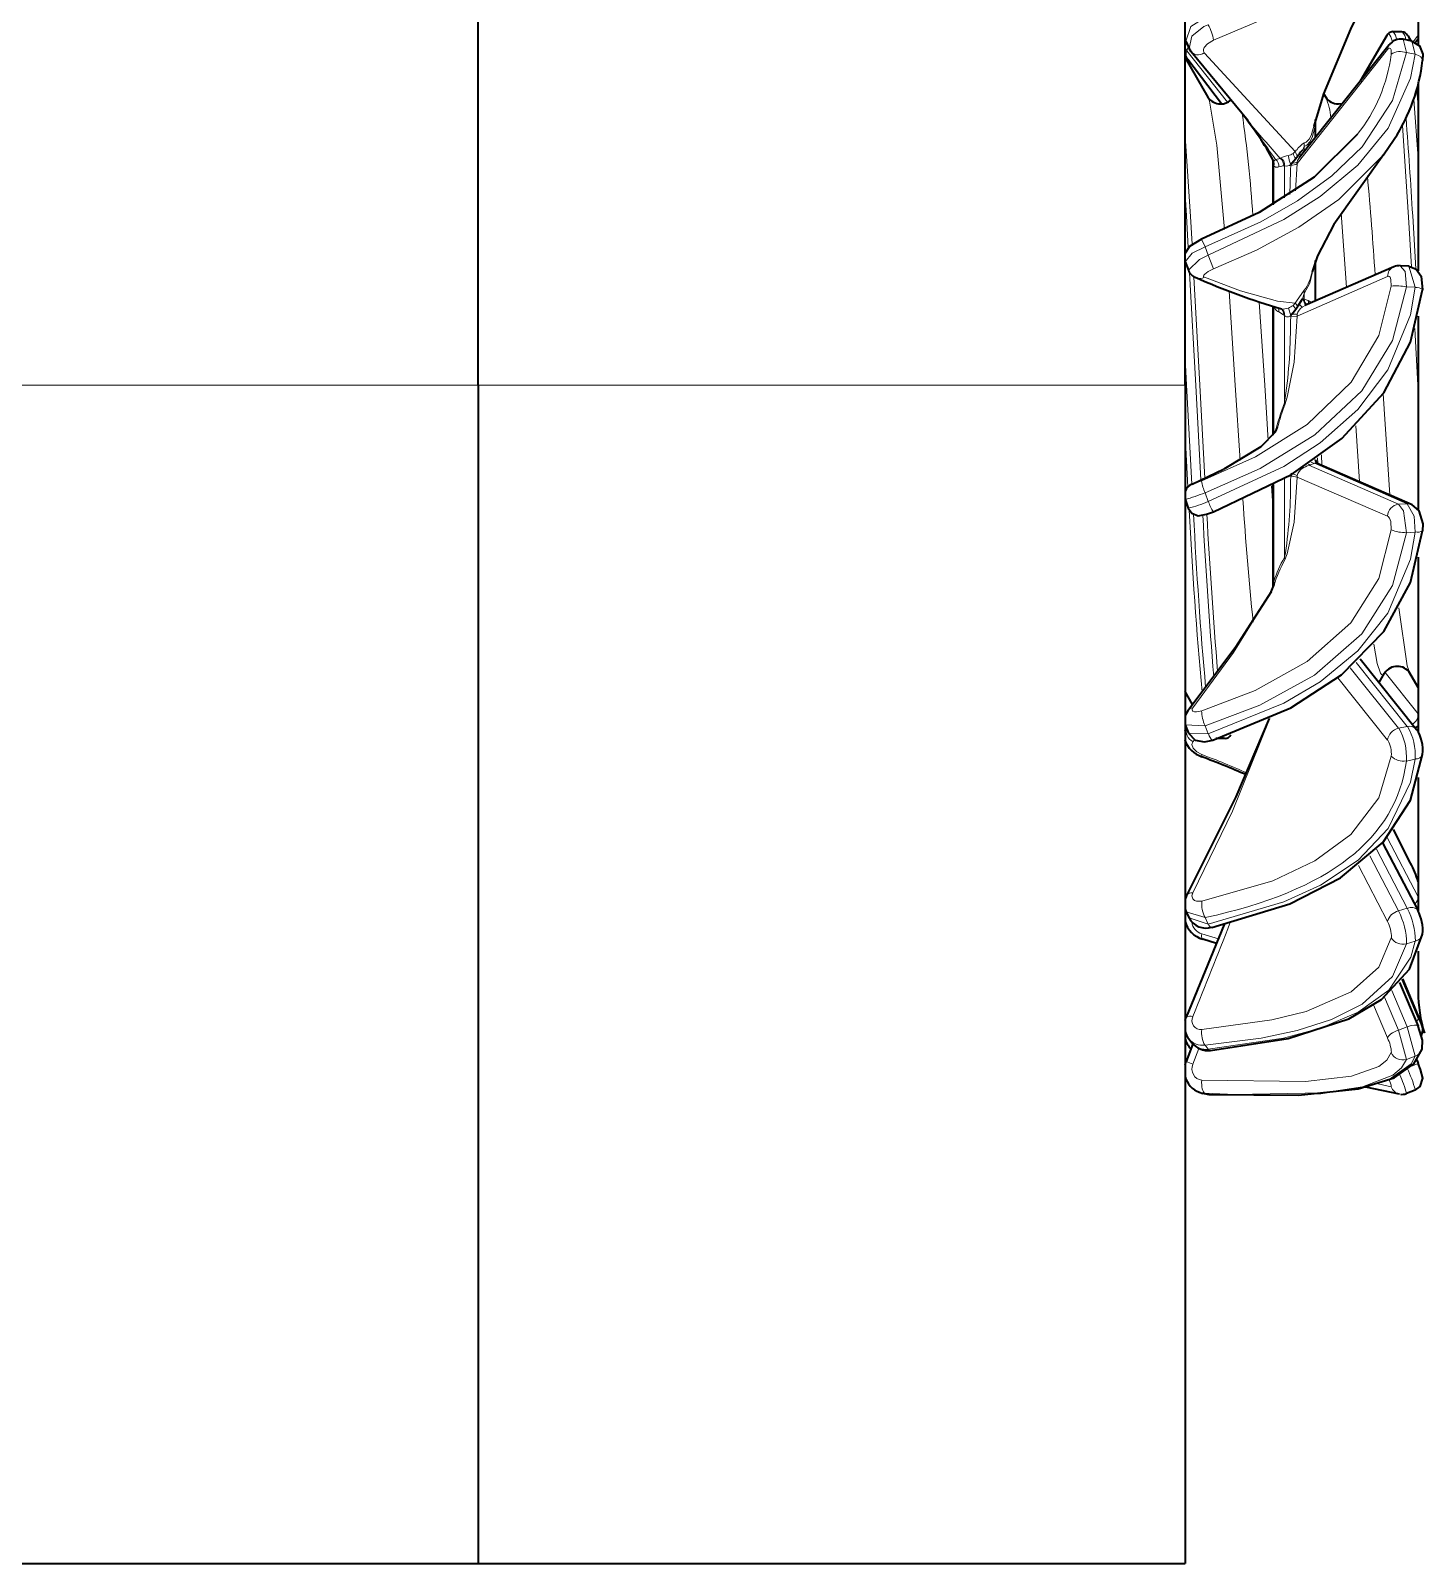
# Model space of a CAD drawing. Extents: x 291 to 834, y 188 to 661.
# Drawn here: x 673.36 to 679.27, y 289.08 to 295.58 of the extents above; entities that cross this region are included whole.
import ezdxf

# ---------------------------------------------------------------- set-up
doc = ezdxf.new("R2010")
doc.units = 0

msp = doc.modelspace()

# ---------------------------------------------------------------- linework, layer by layer
at = {"color": 7, "lineweight": 35}
for p, q in [((675.2588, 294.0792), (675.2588, 359.8392)), ((675.2588, 294.0792), (675.2588, 359.8392)), ((678.2588, 294.0792), (678.2588, 359.8392))]:
    msp.add_line(p, q, dxfattribs=at)
at = {"color": 7, "lineweight": 35, "ltscale": 0.016496}
msp.add_line((679.2487, 296.1852), (679.2487, 295.5254), dxfattribs=at)
at = {"color": 7, "lineweight": 35, "ltscale": 0.005602}
msp.add_line((679.1151, 295.5629), (679.0027, 295.369), dxfattribs=at)
at = {"color": 7, "lineweight": 35, "ltscale": 0.000984192}
for p, q in [((679.1792, 295.5792), (679.1398, 295.5792)), ((678.4292, 292.5792), (678.3898, 292.5792))]:
    msp.add_line(p, q, dxfattribs=at)
at = {"color": 7, "lineweight": 13, "ltscale": 0.000582563}
msp.add_line((679.2039, 295.5629), (679.212, 295.541), dxfattribs=at)
at = {"color": 7, "lineweight": 35, "ltscale": 0.000649566}
msp.add_line((679.2039, 295.5629), (679.2169, 295.5404), dxfattribs=at)
at = {"color": 7, "lineweight": 13, "ltscale": 0.000830128}
msp.add_line((679.2279, 295.5378), (679.2486, 295.5638), dxfattribs=at)
at = {"color": 7, "lineweight": 35, "ltscale": 0.000307578}
msp.add_line((678.2597, 295.5209), (678.2642, 295.5323), dxfattribs=at)
at = {"color": 7, "lineweight": 35, "ltscale": 0.000822737}
msp.add_line((678.2618, 295.5384), (678.2756, 295.5085), dxfattribs=at)
at = {"color": 7, "lineweight": 13, "ltscale": 0.000435943}
msp.add_line((678.2661, 295.4986), (678.2727, 295.5148), dxfattribs=at)
at = {"color": 7, "lineweight": 13, "ltscale": 0.006982}
msp.add_line((678.2661, 295.4986), (678.4393, 295.2795), dxfattribs=at)
at = {"color": 7, "lineweight": 35, "ltscale": 0.00041375}
msp.add_line((678.2842, 295.4944), (678.2756, 295.5085), dxfattribs=at)
at = {"color": 7, "lineweight": 13, "ltscale": 0.015422}
msp.add_line((679.1185, 295.5031), (678.7344, 295.0204), dxfattribs=at)
at = {"color": 7, "lineweight": 35, "ltscale": 0.015312}
msp.add_line((679.1259, 295.5233), (678.7438, 295.0446), dxfattribs=at)
at = {"color": 7, "lineweight": 13, "ltscale": 0.001453}
msp.add_line((679.1984, 295.4905), (679.184, 295.5469), dxfattribs=at)
at = {"color": 7, "lineweight": 35, "ltscale": 0.000950123}
msp.add_line((679.2213, 295.5396), (679.184, 295.5469), dxfattribs=at)
at = {"color": 7, "lineweight": 13, "ltscale": 0.001444}
msp.add_line((679.2213, 295.5396), (679.2358, 295.4836), dxfattribs=at)
at = {"color": 7, "lineweight": 35, "ltscale": 0.000198745}
msp.add_line((679.2365, 295.5341), (679.2415, 295.5403), dxfattribs=at)
at = {"color": 7, "lineweight": 35, "ltscale": 0.000235386}
msp.add_line((679.2415, 295.5403), (679.2469, 295.548), dxfattribs=at)
at = {"color": 7, "lineweight": 35, "ltscale": 0.004836}
msp.add_line((678.2588, 295.4682), (678.3559, 295.3009), dxfattribs=at)
at = {"color": 7, "lineweight": 35, "ltscale": 0.005923}
msp.add_line((678.4138, 295.2726), (678.27, 295.4609), dxfattribs=at)
at = {"color": 7, "lineweight": 35, "ltscale": 0.009516}
msp.add_line((678.5261, 295.2005), (678.2842, 295.4944), dxfattribs=at)
at = {"color": 7, "lineweight": 13, "ltscale": 0.014236}
msp.add_line((678.7267, 295.0701), (678.3408, 295.4888), dxfattribs=at)
at = {"color": 7, "lineweight": 13, "ltscale": 0.000952624}
msp.add_line((679.2358, 295.4836), (679.1984, 295.4905), dxfattribs=at)
at = {"color": 7, "lineweight": 35, "ltscale": 0.000463614}
msp.add_line((678.8466, 295.317), (678.8559, 295.3009), dxfattribs=at)
at = {"color": 7, "lineweight": 13, "ltscale": 0.001773}
msp.add_line((679.2421, 295.3317), (679.2487, 295.2611), dxfattribs=at)
at = {"color": 7, "lineweight": 35, "ltscale": 0.01981}
msp.add_line((679.2487, 295.3561), (679.2487, 294.5637), dxfattribs=at)
at = {"color": 7, "lineweight": 35, "ltscale": 0.000452741}
msp.add_line((678.9095, 295.2725), (678.9274, 295.2749), dxfattribs=at)
at = {"color": 7, "lineweight": 13, "ltscale": 0.006227}
msp.add_line((679.2293, 295.2916), (679.2487, 295.0432), dxfattribs=at)
at = {"color": 7, "lineweight": 13, "ltscale": 0.000791446}
msp.add_line((678.8121, 295.2047), (678.8099, 295.1732), dxfattribs=at)
at = {"color": 7, "lineweight": 13, "ltscale": 0.001141}
msp.add_line((678.8099, 295.1275), (678.8099, 295.1732), dxfattribs=at)
at = {"color": 7, "lineweight": 35, "ltscale": 0.001897}
msp.add_line((678.8127, 295.1311), (678.8127, 295.207), dxfattribs=at)
at = {"color": 7, "lineweight": 13, "ltscale": 0.00975}
msp.add_line((679.1812, 295.1818), (679.2078, 294.7927), dxfattribs=at)
at = {"color": 7, "lineweight": 13, "ltscale": 0.008567}
msp.add_line((678.2588, 295.1363), (678.2817, 294.7944), dxfattribs=at)
at = {"color": 7, "lineweight": 13, "ltscale": 0.000378421}
msp.add_line((678.7648, 295.0923), (678.7648, 295.1075), dxfattribs=at)
at = {"color": 7, "lineweight": 35, "ltscale": 0.002025}
msp.add_line((679.1005, 295.0569), (679.147, 295.1232), dxfattribs=at)
at = {"color": 7, "lineweight": 13, "ltscale": 0.000516212}
msp.add_line((678.6633, 295.0414), (678.6431, 295.0369), dxfattribs=at)
at = {"color": 7, "lineweight": 13, "ltscale": 6.37408e-05}
msp.add_line((678.6652, 295.0432), (678.6633, 295.0414), dxfattribs=at)
at = {"color": 7, "lineweight": 35, "ltscale": 0.000635046}
msp.add_line((678.7123, 295.0219), (678.7289, 295.0411), dxfattribs=at)
at = {"color": 7, "lineweight": 13, "ltscale": 0.000304075}
msp.add_line((678.7267, 295.0701), (678.7172, 295.0626), dxfattribs=at)
at = {"color": 7, "lineweight": 13, "ltscale": 0.000227821}
msp.add_line((678.7325, 295.0772), (678.7267, 295.0701), dxfattribs=at)
at = {"color": 7, "lineweight": 35, "ltscale": 0.000345433}
msp.add_line((678.7289, 295.0411), (678.7377, 295.0518), dxfattribs=at)
at = {"color": 7, "lineweight": 35, "ltscale": 0.000201261}
msp.add_line((678.7422, 295.0585), (678.7377, 295.0518), dxfattribs=at)
at = {"color": 7, "lineweight": 13, "ltscale": 0.000251614}
msp.add_line((678.7426, 295.059), (678.7512, 295.0538), dxfattribs=at)
at = {"color": 7, "lineweight": 13, "ltscale": 0.000458051}
msp.add_line((678.7648, 295.0923), (678.7571, 295.0757), dxfattribs=at)
at = {"color": 7, "lineweight": 13, "ltscale": 9.89471e-05}
msp.add_line((678.7571, 295.0757), (678.7609, 295.0743), dxfattribs=at)
at = {"color": 7, "lineweight": 13, "ltscale": 0.000125598}
msp.add_line((678.7648, 295.0713), (678.7609, 295.0743), dxfattribs=at)
at = {"color": 7, "lineweight": 13, "ltscale": 0.000527191}
msp.add_line((678.7648, 295.0713), (678.7648, 295.0923), dxfattribs=at)
at = {"color": 7, "lineweight": 13, "ltscale": 4.8852e-05}
msp.add_line((678.6324, 295.0338), (678.6337, 295.0322), dxfattribs=at)
at = {"color": 7, "lineweight": 35, "ltscale": 4.94735e-05}
msp.add_line((678.6331, 295.0319), (678.6324, 295.0338), dxfattribs=at)
at = {"color": 7, "lineweight": 35, "ltscale": 0.001056}
msp.add_line((678.6328, 294.9909), (678.6328, 295.0331), dxfattribs=at)
at = {"color": 7, "lineweight": 13, "ltscale": 0.000565706}
msp.add_line((678.6328, 295.0323), (678.6356, 295.0098), dxfattribs=at)
at = {"color": 7, "lineweight": 35, "ltscale": 0.003648}
msp.add_line((678.6328, 294.845), (678.6328, 294.9909), dxfattribs=at)
at = {"color": 7, "lineweight": 13, "ltscale": 8.1905e-05}
msp.add_line((678.6337, 295.0322), (678.6369, 295.0317), dxfattribs=at)
at = {"color": 7, "lineweight": 13, "ltscale": 0.00021668}
msp.add_line((678.6356, 295.0098), (678.6428, 295.005), dxfattribs=at)
at = {"color": 7, "lineweight": 13, "ltscale": 0.004079}
msp.add_line((678.6356, 294.8466), (678.6356, 295.0098), dxfattribs=at)
at = {"color": 7, "lineweight": 13, "ltscale": 0.000202597}
msp.add_line((678.6431, 295.0369), (678.6369, 295.0317), dxfattribs=at)
at = {"color": 7, "lineweight": 13, "ltscale": 0.000493921}
msp.add_line((678.676, 295.0099), (678.6566, 295.0059), dxfattribs=at)
at = {"color": 7, "lineweight": 13, "ltscale": 0.000117525}
msp.add_line((678.6806, 295.0106), (678.676, 295.0099), dxfattribs=at)
at = {"color": 7, "lineweight": 13, "ltscale": 0.003419}
msp.add_line((678.6806, 294.8738), (678.6806, 295.0106), dxfattribs=at)
at = {"color": 7, "lineweight": 13, "ltscale": 0.002486}
msp.add_line((678.7068, 294.9873), (678.7035, 294.8879), dxfattribs=at)
at = {"color": 7, "lineweight": 13, "ltscale": 0.00016175}
msp.add_line((678.7069, 294.9939), (678.7068, 294.9874), dxfattribs=at)
at = {"color": 7, "lineweight": 13, "ltscale": 0.000449413}
msp.add_line((678.7072, 295.0119), (678.7069, 294.9939), dxfattribs=at)
at = {"color": 7, "lineweight": 35, "ltscale": 0.000187188}
msp.add_line((678.7123, 295.0219), (678.7076, 295.0161), dxfattribs=at)
at = {"color": 7, "lineweight": 35, "ltscale": 9.53674e-05}
msp.add_line((678.7078, 295.0119), (678.7078, 295.0157), dxfattribs=at)
at = {"color": 7, "lineweight": 13, "ltscale": 0.002903}
msp.add_line((678.7344, 295.0204), (678.7283, 294.9045), dxfattribs=at)
at = {"color": 7, "lineweight": 13, "ltscale": 0.000172228}
msp.add_line((678.7344, 295.0204), (678.7353, 295.0273), dxfattribs=at)
at = {"color": 7, "lineweight": 13, "ltscale": 0.002284}
msp.add_line((678.2588, 294.8895), (678.2644, 294.7983), dxfattribs=at)
at = {"color": 7, "lineweight": 13, "ltscale": 0.003393}
msp.add_line((678.2644, 294.7983), (678.2724, 294.6629), dxfattribs=at)
at = {"color": 7, "lineweight": 13, "ltscale": 0.002933}
msp.add_line((678.2817, 294.7944), (678.2887, 294.6773), dxfattribs=at)
at = {"color": 7, "lineweight": 13, "ltscale": 0.007883}
msp.add_line((678.9446, 294.4944), (678.9214, 294.8089), dxfattribs=at)
at = {"color": 7, "lineweight": 13, "ltscale": 0.005282}
msp.add_line((679.2201, 294.5818), (679.2078, 294.7927), dxfattribs=at)
at = {"color": 7, "lineweight": 13, "ltscale": 0.005635}
msp.add_line((679.2381, 294.5733), (679.225, 294.7983), dxfattribs=at)
at = {"color": 7, "lineweight": 13, "ltscale": 0.000900717}
msp.add_line((678.3293, 294.699), (678.3436, 294.6659), dxfattribs=at)
at = {"color": 7, "lineweight": 13, "ltscale": 0.000959461}
msp.add_line((678.3436, 294.6659), (678.3575, 294.6302), dxfattribs=at)
at = {"color": 7, "lineweight": 35, "ltscale": 0.000960116}
msp.add_line((678.2593, 294.6027), (678.273, 294.5668), dxfattribs=at)
at = {"color": 7, "lineweight": 13, "ltscale": 0.00155}
msp.add_line((678.3575, 294.6302), (678.38, 294.5724), dxfattribs=at)
at = {"color": 7, "lineweight": 13, "ltscale": 0.004177}
msp.add_line((678.8099, 294.4358), (678.8099, 294.6028), dxfattribs=at)
at = {"color": 7, "lineweight": 35, "ltscale": 0.004277}
msp.add_line((678.8127, 294.437), (678.8127, 294.6081), dxfattribs=at)
at = {"color": 7, "lineweight": 35, "ltscale": 0.000923804}
msp.add_line((679.209, 294.5836), (679.1722, 294.5862), dxfattribs=at)
at = {"color": 7, "lineweight": 13, "ltscale": 0.01197}
msp.add_line((678.2784, 294.5564), (678.3043, 294.0783), dxfattribs=at)
at = {"color": 7, "lineweight": 13, "ltscale": 0.011511}
msp.add_line((678.2966, 294.539), (678.3215, 294.0792), dxfattribs=at)
at = {"color": 7, "lineweight": 13, "ltscale": 0.010489}
msp.add_line((679.1185, 294.541), (678.7344, 294.3722), dxfattribs=at)
at = {"color": 7, "lineweight": 35, "ltscale": 0.010312}
msp.add_line((679.145, 294.5815), (678.7668, 294.417), dxfattribs=at)
at = {"color": 7, "lineweight": 13, "ltscale": 0.002317}
msp.add_line((679.2094, 294.5836), (679.2358, 294.4948), dxfattribs=at)
at = {"color": 7, "lineweight": 13, "ltscale": 0.010007}
msp.add_line((678.472, 294.0792), (678.4457, 294.4786), dxfattribs=at)
at = {"color": 7, "lineweight": 13, "ltscale": 0.001405}
msp.add_line((678.7648, 294.4821), (678.7325, 294.436), dxfattribs=at)
at = {"color": 7, "lineweight": 13, "ltscale": 0.000609913}
msp.add_line((678.7648, 294.4683), (678.7571, 294.4452), dxfattribs=at)
at = {"color": 7, "lineweight": 13, "ltscale": 0.000343326}
msp.add_line((678.7648, 294.4683), (678.7648, 294.4821), dxfattribs=at)
at = {"color": 7, "lineweight": 13, "ltscale": 0.000605011}
msp.add_line((678.7648, 294.4441), (678.7648, 294.4683), dxfattribs=at)
at = {"color": 7, "lineweight": 13, "ltscale": 0.000938283}
msp.add_line((679.2358, 294.4948), (679.1984, 294.4968), dxfattribs=at)
at = {"color": 7, "lineweight": 13, "ltscale": 0.00883}
msp.add_line((678.597, 294.0792), (678.5739, 294.4317), dxfattribs=at)
at = {"color": 7, "lineweight": 35, "ltscale": 0.000431824}
msp.add_line((678.6328, 294.3958), (678.6328, 294.4131), dxfattribs=at)
at = {"color": 7, "lineweight": 35, "ltscale": 0.013218}
msp.add_line((678.6328, 293.8671), (678.6328, 294.3958), dxfattribs=at)
at = {"color": 7, "lineweight": 13, "ltscale": 0.000342576}
msp.add_line((678.6356, 294.4124), (678.6428, 294.4007), dxfattribs=at)
at = {"color": 7, "lineweight": 13, "ltscale": 0.013543}
msp.add_line((678.6356, 293.8707), (678.6356, 294.4124), dxfattribs=at)
at = {"color": 7, "lineweight": 13, "ltscale": 0.00084201}
msp.add_line((678.7078, 294.3742), (678.6973, 294.4062), dxfattribs=at)
at = {"color": 7, "lineweight": 35, "ltscale": 0.000665579}
msp.add_line((678.7123, 294.3811), (678.7289, 294.4019), dxfattribs=at)
at = {"color": 7, "lineweight": 13, "ltscale": 0.000344822}
msp.add_line((678.7267, 294.4275), (678.7172, 294.4175), dxfattribs=at)
at = {"color": 7, "lineweight": 13, "ltscale": 0.000487671}
msp.add_line((678.7289, 294.4019), (678.7172, 294.4175), dxfattribs=at)
at = {"color": 7, "lineweight": 13, "ltscale": 0.000257942}
msp.add_line((678.7325, 294.436), (678.7267, 294.4275), dxfattribs=at)
at = {"color": 7, "lineweight": 13, "ltscale": 0.000428642}
msp.add_line((678.7377, 294.4142), (678.7267, 294.4275), dxfattribs=at)
at = {"color": 7, "lineweight": 35, "ltscale": 0.000378268}
msp.add_line((678.7289, 294.4019), (678.7377, 294.4142), dxfattribs=at)
at = {"color": 7, "lineweight": 35, "ltscale": 0.000229009}
msp.add_line((678.7422, 294.4222), (678.7377, 294.4142), dxfattribs=at)
at = {"color": 7, "lineweight": 35, "ltscale": 0.000663224}
msp.add_line((678.7426, 294.4228), (678.757, 294.4451), dxfattribs=at)
at = {"color": 7, "lineweight": 13, "ltscale": 0.000449459}
msp.add_line((678.7426, 294.4228), (678.7556, 294.4103), dxfattribs=at)
at = {"color": 7, "lineweight": 13, "ltscale": 0.000430747}
msp.add_line((678.7556, 294.4103), (678.7708, 294.4185), dxfattribs=at)
at = {"color": 7, "lineweight": 13, "ltscale": 9.30817e-05}
msp.add_line((678.7571, 294.4452), (678.7609, 294.4451), dxfattribs=at)
at = {"color": 7, "lineweight": 13, "ltscale": 0.000102328}
msp.add_line((678.7648, 294.4441), (678.7609, 294.4451), dxfattribs=at)
at = {"color": 7, "lineweight": 13, "ltscale": 0.000432818}
msp.add_line((678.7648, 294.4441), (678.7811, 294.4381), dxfattribs=at)
at = {"color": 7, "lineweight": 13, "ltscale": 0.000407676}
msp.add_line((678.7811, 294.4381), (678.7949, 294.4294), dxfattribs=at)
at = {"color": 7, "lineweight": 13, "ltscale": 0.000348265}
msp.add_line((678.7811, 294.4381), (678.7843, 294.4246), dxfattribs=at)
at = {"color": 7, "lineweight": 13, "ltscale": 0.000565904}
msp.add_line((678.676, 294.3783), (678.6566, 294.39), dxfattribs=at)
at = {"color": 7, "lineweight": 13, "ltscale": 0.000138395}
msp.add_line((678.6806, 294.3752), (678.676, 294.3783), dxfattribs=at)
at = {"color": 7, "lineweight": 13, "ltscale": 0.009286}
msp.add_line((678.6806, 294.0038), (678.6806, 294.3752), dxfattribs=at)
at = {"color": 7, "lineweight": 13, "ltscale": 0.000180823}
msp.add_line((678.7069, 294.3497), (678.7068, 294.3425), dxfattribs=at)
at = {"color": 7, "lineweight": 13, "ltscale": 0.000505103}
msp.add_line((678.7072, 294.3699), (678.7069, 294.3497), dxfattribs=at)
at = {"color": 7, "lineweight": 13, "ltscale": 0.000684464}
msp.add_line((678.7072, 294.3699), (678.7344, 294.3722), dxfattribs=at)
at = {"color": 7, "lineweight": 35, "ltscale": 0.000199297}
msp.add_line((678.7123, 294.3811), (678.7076, 294.3746), dxfattribs=at)
at = {"color": 7, "lineweight": 35, "ltscale": 0.000108337}
msp.add_line((678.7078, 294.3699), (678.7078, 294.3742), dxfattribs=at)
at = {"color": 7, "lineweight": 13, "ltscale": 0.000574583}
msp.add_line((678.7123, 294.3811), (678.7353, 294.3798), dxfattribs=at)
at = {"color": 7, "lineweight": 13, "ltscale": 0.000191927}
msp.add_line((678.7344, 294.3722), (678.7353, 294.3798), dxfattribs=at)
at = {"color": 7, "lineweight": 35, "ltscale": 0.020536}
msp.add_line((679.2487, 294.3723), (679.2487, 293.5508), dxfattribs=at)
at = {"color": 7, "lineweight": 13, "ltscale": 0.006002}
msp.add_line((679.2475, 294.0792), (679.2346, 294.319), dxfattribs=at)
at = {"color": 7, "lineweight": 13, "ltscale": 0.002833}
msp.add_line((678.2648, 294.0801), (678.2588, 294.1933), dxfattribs=at)
at = {"color": 7, "lineweight": 13, "ltscale": 0.075}
for p, q in [((672.2588, 294.0792), (675.2588, 294.0792)), ((675.2588, 294.0792), (678.2588, 294.0792))]:
    msp.add_line(p, q, dxfattribs=at)
at = {"color": 7, "lineweight": 35, "ltscale": 0.125}
for p, q in [((675.2588, 294.0792), (675.2588, 289.0792)), ((675.2588, 294.0792), (675.2588, 289.0792)), ((678.2588, 294.0792), (678.2588, 289.0792))]:
    msp.add_line(p, q, dxfattribs=at)
at = {"color": 7, "lineweight": 13, "ltscale": 0.010545}
msp.add_line((678.2648, 294.0801), (678.2874, 293.659), dxfattribs=at)
at = {"color": 7, "lineweight": 13, "ltscale": 0.010052}
msp.add_line((678.3043, 294.0783), (678.3258, 293.6768), dxfattribs=at)
at = {"color": 7, "lineweight": 13, "ltscale": 0.009877}
msp.add_line((678.3215, 294.0792), (678.3428, 293.6847), dxfattribs=at)
at = {"color": 7, "lineweight": 13, "ltscale": 0.00801}
msp.add_line((678.4929, 293.7595), (678.472, 294.0792), dxfattribs=at)
at = {"color": 7, "lineweight": 13, "ltscale": 0.005873}
msp.add_line((678.6122, 293.8448), (678.597, 294.0792), dxfattribs=at)
at = {"color": 7, "lineweight": 13, "ltscale": 0.000559224}
msp.add_line((679.2475, 294.0792), (679.2487, 294.0569), dxfattribs=at)
at = {"color": 7, "lineweight": 13, "ltscale": 0.000191407}
msp.add_line((678.6806, 294.0038), (678.6823, 293.9963), dxfattribs=at)
at = {"color": 7, "lineweight": 13, "ltscale": 0.01073}
msp.add_line((679.1279, 293.6136), (679.0994, 294.0419), dxfattribs=at)
at = {"color": 7, "lineweight": 13, "ltscale": 0.00592}
msp.add_line((678.999, 293.6697), (678.9833, 293.9059), dxfattribs=at)
at = {"color": 7, "lineweight": 13, "ltscale": 0.005536}
msp.add_line((678.2588, 293.8685), (678.2709, 293.6474), dxfattribs=at)
at = {"color": 7, "lineweight": 13, "ltscale": 0.000268707}
msp.add_line((678.7817, 293.7445), (678.7921, 293.7415), dxfattribs=at)
at = {"color": 7, "lineweight": 13, "ltscale": 0.000207301}
msp.add_line((678.7921, 293.7415), (678.7841, 293.7393), dxfattribs=at)
at = {"color": 7, "lineweight": 13, "ltscale": 0.000431654}
msp.add_line((678.7921, 293.7415), (678.8082, 293.7475), dxfattribs=at)
at = {"color": 7, "lineweight": 13, "ltscale": 0.010742}
msp.add_line((678.8082, 293.7475), (679.2022, 293.576), dxfattribs=at)
at = {"color": 7, "lineweight": 35, "ltscale": 5.56946e-05}
msp.add_line((678.8127, 293.7604), (678.8127, 293.7626), dxfattribs=at)
at = {"color": 7, "lineweight": 13, "ltscale": 4.58018e-05}
msp.add_line((678.8127, 293.7604), (678.8127, 293.7622), dxfattribs=at)
at = {"color": 7, "lineweight": 35, "ltscale": 0.000292925}
msp.add_line((678.8127, 293.7604), (678.8163, 293.7492), dxfattribs=at)
at = {"color": 7, "lineweight": 35, "ltscale": 0.011066}
msp.add_line((678.8163, 293.7493), (679.2222, 293.5727), dxfattribs=at)
at = {"color": 7, "lineweight": 13, "ltscale": 0.00060975}
msp.add_line((678.8206, 293.7712), (678.822, 293.7468), dxfattribs=at)
at = {"color": 7, "lineweight": 13, "ltscale": 0.001108}
msp.add_line((678.8375, 293.7833), (678.8398, 293.739), dxfattribs=at)
at = {"color": 7, "lineweight": 35, "ltscale": 0.0037}
msp.add_line((678.2885, 293.6595), (678.4224, 293.7226), dxfattribs=at)
at = {"color": 7, "lineweight": 13, "ltscale": 0.003695}
msp.add_line((678.2919, 293.6609), (678.4255, 293.7241), dxfattribs=at)
at = {"color": 7, "lineweight": 13, "ltscale": 0.008353}
msp.add_line((678.6806, 293.3478), (678.6806, 293.6819), dxfattribs=at)
at = {"color": 7, "lineweight": 13, "ltscale": 0.000232371}
msp.add_line((678.7078, 293.6972), (678.6995, 293.6931), dxfattribs=at)
at = {"color": 7, "lineweight": 13, "ltscale": 0.000499763}
msp.add_line((678.7072, 293.6929), (678.7069, 293.6729), dxfattribs=at)
at = {"color": 7, "lineweight": 35, "ltscale": 0.000196228}
msp.add_line((678.7123, 293.7039), (678.7076, 293.6976), dxfattribs=at)
at = {"color": 7, "lineweight": 35, "ltscale": 0.000106812}
msp.add_line((678.7078, 293.6929), (678.7078, 293.6972), dxfattribs=at)
at = {"color": 7, "lineweight": 13, "ltscale": 0.000605574}
msp.add_line((678.7123, 293.7039), (678.7353, 293.6961), dxfattribs=at)
at = {"color": 7, "lineweight": 13, "ltscale": 0.000188895}
msp.add_line((678.7344, 293.6886), (678.7353, 293.6961), dxfattribs=at)
at = {"color": 7, "lineweight": 13, "ltscale": 0.010456}
msp.add_line((679.1185, 293.5231), (678.7344, 293.6886), dxfattribs=at)
at = {"color": 7, "lineweight": 13, "ltscale": 0.010384}
msp.add_line((679.1649, 293.5735), (678.7841, 293.7393), dxfattribs=at)
at = {"color": 7, "lineweight": 13, "ltscale": 0.000998683}
msp.add_line((678.3436, 293.6223), (678.3575, 293.5849), dxfattribs=at)
at = {"color": 7, "lineweight": 13, "ltscale": 0.002672}
msp.add_line((678.6328, 293.5457), (678.6252, 293.6523), dxfattribs=at)
at = {"color": 7, "lineweight": 35, "ltscale": 0.010884}
msp.add_line((678.6328, 293.2208), (678.6328, 293.6562), dxfattribs=at)
at = {"color": 7, "lineweight": 13, "ltscale": 0.010281}
msp.add_line((678.6356, 293.2465), (678.6356, 293.6577), dxfattribs=at)
at = {"color": 7, "lineweight": 13, "ltscale": 0.000179297}
msp.add_line((678.7069, 293.6729), (678.7068, 293.6657), dxfattribs=at)
at = {"color": 7, "lineweight": 35, "ltscale": 0.00099944}
msp.add_line((678.2588, 293.5949), (678.2725, 293.5573), dxfattribs=at)
at = {"color": 7, "lineweight": 13, "ltscale": 0.00093446}
msp.add_line((679.2022, 293.576), (679.1649, 293.5735), dxfattribs=at)
at = {"color": 7, "lineweight": 13, "ltscale": 0.000939991}
msp.add_line((679.2358, 293.4558), (679.1984, 293.4527), dxfattribs=at)
at = {"color": 7, "lineweight": 13, "ltscale": 0.000247592}
msp.add_line((678.6806, 293.3478), (678.6823, 293.3381), dxfattribs=at)
at = {"color": 7, "lineweight": 35, "ltscale": 0.015252}
msp.add_line((679.2487, 293.3493), (679.2487, 292.7392), dxfattribs=at)
at = {"color": 7, "lineweight": 35, "ltscale": 0.000834494}
msp.add_line((678.6243, 293.2025), (678.6375, 293.2331), dxfattribs=at)
at = {"color": 7, "lineweight": 13, "ltscale": 0.000285926}
msp.add_line((678.6336, 293.2325), (678.6329, 293.2211), dxfattribs=at)
at = {"color": 7, "lineweight": 13, "ltscale": 0.00035131}
msp.add_line((678.6356, 293.2465), (678.6336, 293.2325), dxfattribs=at)
at = {"color": 7, "lineweight": 13, "ltscale": 0.008695}
msp.add_line((678.9851, 292.9021), (679.2022, 292.6304), dxfattribs=at)
at = {"color": 7, "lineweight": 35, "ltscale": 0.009608}
msp.add_line((679.0016, 292.9184), (679.2415, 292.6181), dxfattribs=at)
at = {"color": 7, "lineweight": 13, "ltscale": 0.008459}
msp.add_line((679.1185, 292.5724), (678.9071, 292.8365), dxfattribs=at)
at = {"color": 7, "lineweight": 13, "ltscale": 0.0082}
msp.add_line((679.1649, 292.6231), (678.9602, 292.8794), dxfattribs=at)
at = {"color": 7, "lineweight": 35, "ltscale": 0.001169}
msp.add_line((679.0824, 292.8171), (679.1059, 292.8575), dxfattribs=at)
at = {"color": 7, "lineweight": 13, "ltscale": 0.005624}
msp.add_line((679.108, 292.8604), (679.2486, 292.6848), dxfattribs=at)
at = {"color": 7, "lineweight": 35, "ltscale": 0.001768}
msp.add_line((679.2487, 292.7964), (679.2131, 292.8575), dxfattribs=at)
at = {"color": 7, "lineweight": 35, "ltscale": 0.001581}
msp.add_line((678.2905, 292.7242), (678.2588, 292.7789), dxfattribs=at)
at = {"color": 7, "lineweight": 35, "ltscale": 0.003294}
msp.add_line((679.2487, 292.7392), (679.2487, 292.6075), dxfattribs=at)
at = {"color": 7, "lineweight": 35, "ltscale": 0.000579726}
msp.add_line((678.27, 292.6975), (678.2589, 292.6772), dxfattribs=at)
at = {"color": 7, "lineweight": 13, "ltscale": 0.0021}
msp.add_line((678.3436, 292.6338), (678.2597, 292.6376), dxfattribs=at)
at = {"color": 7, "lineweight": 35, "ltscale": 0.000933081}
msp.add_line((678.2597, 292.6376), (678.2734, 292.6028), dxfattribs=at)
at = {"color": 7, "lineweight": 35, "ltscale": 0.000224311}
msp.add_line((678.2587, 292.6116), (678.2618, 292.62), dxfattribs=at)
at = {"color": 7, "lineweight": 13, "ltscale": 0.000203476}
msp.add_line((678.2618, 292.62), (678.2661, 292.627), dxfattribs=at)
at = {"color": 7, "lineweight": 13, "ltscale": 0.002106}
msp.add_line((678.2734, 292.6028), (678.3575, 292.5992), dxfattribs=at)
at = {"color": 7, "lineweight": 13, "ltscale": 0.000271941}
msp.add_line((678.2919, 292.5659), (678.2985, 292.5745), dxfattribs=at)
at = {"color": 7, "lineweight": 13, "ltscale": 0.000932502}
msp.add_line((678.3436, 292.6338), (678.3575, 292.5992), dxfattribs=at)
at = {"color": 7, "lineweight": 13, "ltscale": 0.000950123}
msp.add_line((679.2022, 292.6304), (679.1649, 292.6231), dxfattribs=at)
at = {"color": 7, "lineweight": 35, "ltscale": 0.000398593}
msp.add_line((679.2364, 292.6243), (679.2493, 292.6337), dxfattribs=at)
at = {"color": 7, "lineweight": 13, "ltscale": 0.000248424}
msp.add_line((678.3298, 292.5117), (678.3304, 292.5018), dxfattribs=at)
at = {"color": 7, "lineweight": 13, "ltscale": 0.000957031}
msp.add_line((679.2358, 292.492), (679.1984, 292.4842), dxfattribs=at)
at = {"color": 7, "lineweight": 35, "ltscale": 0.014191}
msp.add_line((679.2487, 292.4142), (679.2487, 291.8465), dxfattribs=at)
at = {"color": 7, "lineweight": 35, "ltscale": 0.004014}
msp.add_line((679.2162, 292.0506), (679.1434, 292.1937), dxfattribs=at)
at = {"color": 7, "lineweight": 35, "ltscale": 0.008072}
msp.add_line((679.0972, 292.1368), (679.2465, 291.8505), dxfattribs=at)
at = {"color": 7, "lineweight": 13, "ltscale": 0.007117}
msp.add_line((679.1169, 292.1596), (679.2486, 291.9072), dxfattribs=at)
at = {"color": 7, "lineweight": 13, "ltscale": 0.006596}
msp.add_line((679.1649, 291.8483), (679.0429, 292.0823), dxfattribs=at)
at = {"color": 7, "lineweight": 13, "ltscale": 0.007056}
msp.add_line((679.0717, 292.1098), (679.2022, 291.8596), dxfattribs=at)
at = {"color": 7, "lineweight": 13, "ltscale": 0.006709}
msp.add_line((679.1185, 291.8033), (678.9944, 292.0413), dxfattribs=at)
at = {"color": 7, "lineweight": 35, "ltscale": 0.000416529}
msp.add_line((678.2649, 291.9128), (678.2588, 291.8973), dxfattribs=at)
at = {"color": 7, "lineweight": 35, "ltscale": 0.000279382}
msp.add_line((678.2589, 291.8549), (678.2631, 291.8445), dxfattribs=at)
at = {"color": 7, "lineweight": 13, "ltscale": 0.00097367}
msp.add_line((679.2022, 291.8596), (679.1649, 291.8483), dxfattribs=at)
at = {"color": 7, "lineweight": 13, "ltscale": 0.002108}
msp.add_line((678.3436, 291.8196), (678.2631, 291.8445), dxfattribs=at)
at = {"color": 7, "lineweight": 35, "ltscale": 0.000771113}
msp.add_line((678.2631, 291.8445), (678.2767, 291.8168), dxfattribs=at)
at = {"color": 7, "lineweight": 35, "ltscale": 0.010644}
msp.add_line((678.4253, 291.7903), (678.2633, 291.3965), dxfattribs=at)
at = {"color": 7, "lineweight": 13, "ltscale": 0.00214}
msp.add_line((678.2761, 291.8182), (678.3575, 291.7921), dxfattribs=at)
at = {"color": 7, "lineweight": 13, "ltscale": 0.000772475}
msp.add_line((678.3436, 291.8196), (678.3575, 291.7921), dxfattribs=at)
at = {"color": 7, "lineweight": 13, "ltscale": 0.001851}
msp.add_line((678.4006, 291.7293), (678.3298, 291.751), dxfattribs=at)
at = {"color": 7, "lineweight": 35, "ltscale": 0.001541}
msp.add_line((678.3928, 291.7103), (678.3338, 291.728), dxfattribs=at)
at = {"color": 7, "lineweight": 13, "ltscale": 0.000980496}
msp.add_line((679.2358, 291.7196), (679.1984, 291.7081), dxfattribs=at)
at = {"color": 7, "lineweight": 35, "ltscale": 0.004345}
msp.add_line((679.2487, 291.6776), (679.2487, 291.5038), dxfattribs=at)
at = {"color": 7, "lineweight": 35, "ltscale": 0.005027}
msp.add_line((679.1695, 291.5439), (679.2482, 291.3589), dxfattribs=at)
at = {"color": 7, "lineweight": 13, "ltscale": 0.004443}
msp.add_line((679.179, 291.5551), (679.2486, 291.3916), dxfattribs=at)
at = {"color": 7, "lineweight": 35, "ltscale": 0.004772}
msp.add_line((679.2573, 291.3842), (679.183, 291.56), dxfattribs=at)
at = {"color": 7, "lineweight": 13, "ltscale": 0.003803}
for p, q in [((679.1649, 291.3426), (679.1054, 291.4826)), ((679.1185, 291.3088), (679.059, 291.4488))]:
    msp.add_line(p, q, dxfattribs=at)
at = {"color": 7, "lineweight": 13, "ltscale": 0.004174}
msp.add_line((679.1368, 291.51), (679.2022, 291.3564), dxfattribs=at)
at = {"color": 7, "lineweight": 35, "ltscale": 0.000359723}
msp.add_line((678.2587, 291.3829), (678.2633, 291.3965), dxfattribs=at)
at = {"color": 7, "lineweight": 13, "ltscale": 0.000993781}
msp.add_line((679.2022, 291.3564), (679.1649, 291.3426), dxfattribs=at)
at = {"color": 7, "lineweight": 13, "ltscale": 0.003228}
msp.add_line((679.1984, 291.2179), (679.1649, 291.3426), dxfattribs=at)
at = {"color": 7, "lineweight": 13, "ltscale": 0.003224}
msp.add_line((679.2022, 291.3564), (679.2358, 291.2319), dxfattribs=at)
at = {"color": 7, "lineweight": 13, "ltscale": 0.000490833}
msp.add_line((679.2573, 291.3842), (679.2639, 291.3657), dxfattribs=at)
at = {"color": 7, "lineweight": 35, "ltscale": 0.000627144}
msp.add_line((679.2656, 291.3605), (679.2573, 291.3842), dxfattribs=at)
at = {"color": 7, "lineweight": 35, "ltscale": 0.002003}
msp.add_line((678.2922, 291.2833), (678.2629, 291.2087), dxfattribs=at)
at = {"color": 7, "lineweight": 35, "ltscale": 0.00055227}
msp.add_line((678.2742, 291.3055), (678.288, 291.2882), dxfattribs=at)
at = {"color": 7, "lineweight": 13, "ltscale": 0.000553939}
msp.add_line((678.3436, 291.278), (678.3575, 291.2608), dxfattribs=at)
at = {"color": 7, "lineweight": 35, "ltscale": 0.000348179}
msp.add_line((678.2587, 291.1954), (678.2629, 291.2087), dxfattribs=at)
at = {"color": 7, "lineweight": 13, "ltscale": 0.000780349}
msp.add_line((678.2919, 291.197), (678.2629, 291.2087), dxfattribs=at)
at = {"color": 7, "lineweight": 13, "ltscale": 0.001807}
msp.add_line((678.2919, 291.197), (678.3177, 291.2645), dxfattribs=at)
at = {"color": 7, "lineweight": 13, "ltscale": 0.00099993}
msp.add_line((679.2358, 291.2319), (679.1984, 291.2179), dxfattribs=at)
at = {"color": 7, "lineweight": 35, "ltscale": 0.000423181}
msp.add_line((679.2424, 291.2159), (679.2487, 291.2002), dxfattribs=at)
at = {"color": 7, "lineweight": 13, "ltscale": 0.000859396}
msp.add_line((679.2167, 291.1874), (679.2487, 291.2002), dxfattribs=at)
at = {"color": 7, "lineweight": 13, "ltscale": 0.000619}
msp.add_line((678.3436, 291.0742), (678.3193, 291.079), dxfattribs=at)
at = {"color": 7, "lineweight": 35, "ltscale": 0.000394763}
msp.add_line((678.3193, 291.079), (678.3342, 291.0738), dxfattribs=at)
at = {"color": 7, "lineweight": 13, "ltscale": 0.000624989}
msp.add_line((678.333, 291.0742), (678.3575, 291.0694), dxfattribs=at)
at = {"color": 7, "lineweight": 35, "ltscale": 0.000674667}
msp.add_line((678.333, 291.0742), (678.3595, 291.0691), dxfattribs=at)
at = {"color": 7, "lineweight": 13, "ltscale": 0.000368192}
msp.add_line((678.3436, 291.0742), (678.3575, 291.0694), dxfattribs=at)
at = {"color": 7, "lineweight": 35, "ltscale": 0.00365}
msp.add_line((679.1696, 291.0705), (679.0267, 291.1004), dxfattribs=at)
at = {"color": 7, "lineweight": 13, "ltscale": 0.001429}
msp.add_line((679.1339, 291.1009), (679.0784, 291.1144), dxfattribs=at)
at = {"color": 7, "lineweight": 35, "ltscale": 0.001005}
msp.add_line((679.2361, 291.0875), (679.1987, 291.0728), dxfattribs=at)
at = {"color": 7, "lineweight": 35, "ltscale": 0.075}
for p, q in [((672.2588, 289.0792), (675.2588, 289.0792)), ((675.2588, 289.0792), (678.2588, 289.0792))]:
    msp.add_line(p, q, dxfattribs=at)
at = {"color": 7, "lineweight": 13}
for points in [[(678.38, 295.5431), (678.7142, 295.6853), (678.8759, 295.7751), (679.009, 295.8683), (679.122, 295.9734), (679.2162, 296.1078)], [(678.3436, 295.6388), (678.2831, 295.6012), (678.2618, 295.5384)], [(678.2756, 295.5085), (678.2874, 295.5605), (678.3384, 295.6008), (678.3575, 295.609)], [(679.1151, 295.5629), (679.1187, 295.5675), (679.1205, 295.5687), (679.1232, 295.5691), (679.125, 295.5684), (679.1286, 295.5648), (679.1322, 295.5581), (679.1393, 295.536)], [(678.3408, 295.4888), (678.3373, 295.496), (678.3374, 295.5043), (678.3405, 295.5125), (678.3539, 295.5283), (678.38, 295.5431)], [(679.1339, 295.4831), (679.1336, 295.502), (679.1311, 295.5075), (679.1283, 295.5092), (679.1261, 295.5091), (679.1213, 295.5061), (679.1185, 295.5031)], [(679.1984, 295.4905), (679.14, 295.287), (679.0107, 295.091), (678.8825, 294.9678), (678.7358, 294.8619), (678.5804, 294.773), (678.3436, 294.6659)], [(678.3575, 294.6302), (678.6782, 294.7817), (678.8322, 294.8795), (678.9924, 295.0134), (679.1205, 295.1694), (679.2162, 295.3822), (679.2358, 295.4836)], [(678.4268, 294.7404), (678.3943, 295.0975), (678.3629, 295.2842), (678.3559, 295.3009)], [(678.7648, 295.1075), (678.7736, 295.1109), (678.786, 295.123), (678.7944, 295.1389), (678.806, 295.1781)], [(678.7648, 295.0923), (678.7752, 295.097), (678.7891, 295.1117), (678.798, 295.1297), (678.8099, 295.1732)], [(678.38, 294.5724), (678.5621, 294.6524), (678.7415, 294.7495), (678.9119, 294.8677), (679.1005, 295.0569)], [(678.3436, 294.6659), (678.2896, 294.639), (678.2593, 294.6027)], [(678.273, 294.5668), (678.3199, 294.6129), (678.3575, 294.6302)], [(678.7648, 294.4683), (678.7891, 294.5118), (678.8099, 294.6028)], [(679.1984, 294.4968), (679.1926, 294.5611), (679.1722, 294.5862)], [(678.3408, 294.5369), (678.3378, 294.539), (678.3369, 294.5419), (678.3381, 294.5454), (678.3421, 294.5504), (678.357, 294.5612), (678.38, 294.5724)], [(678.7267, 294.4275), (678.6516, 294.4353), (678.4946, 294.4799), (678.3408, 294.5369)], [(679.1339, 294.4995), (679.1329, 294.5272), (679.1291, 294.5368), (679.1248, 294.5409), (679.1224, 294.5416), (679.1185, 294.541)], [(679.1339, 294.4995), (679.0811, 294.2896), (678.9636, 294.0914), (678.7776, 293.9127), (678.5577, 293.7748), (678.3298, 293.6728)], [(679.1984, 294.4968), (679.1397, 294.269), (679.0096, 294.0554), (678.8098, 293.8681), (678.5775, 293.7254), (678.3436, 293.6223)], [(678.3575, 293.5849), (678.6783, 293.7347), (678.8318, 293.8348), (678.9924, 293.9764), (679.1196, 294.1436), (679.2156, 294.3783), (679.2358, 294.4948)], [(678.7344, 294.3722), (678.7214, 294.1763), (678.6925, 294.0285), (678.6823, 293.9963)], [(678.7344, 293.6886), (678.7214, 293.4977), (678.6924, 293.3627), (678.6823, 293.3381)], [(678.3298, 293.6728), (678.2938, 293.66), (678.2897, 293.6589), (678.2887, 293.6588), (678.2919, 293.6609)], [(679.1984, 293.4527), (679.1861, 293.5453), (679.1649, 293.5735)], [(679.2022, 293.576), (679.231, 293.5227), (679.2358, 293.4558)], [(679.1339, 293.4651), (679.1319, 293.5005), (679.1268, 293.5143), (679.1215, 293.5213), (679.1185, 293.5231)], [(679.1339, 293.4651), (679.0809, 293.2592), (678.963, 293.0706), (678.7766, 292.9061), (678.557, 292.784), (678.3298, 292.6975)], [(679.1984, 293.4527), (679.1395, 293.2285), (679.009, 293.0232), (678.8088, 292.849), (678.5768, 292.7217), (678.3436, 292.6338)], [(678.3575, 292.5992), (678.6782, 292.7291), (678.8321, 292.8202), (678.9928, 292.9522), (679.1198, 293.1118), (679.2156, 293.3405), (679.2358, 293.4558)], [(678.2919, 292.7103), (678.4646, 292.944), (678.6243, 293.2025)], [(679.2131, 292.8575), (679.202, 292.8883), (679.1668, 293.1338)], [(679.1059, 292.8575), (679.1013, 292.8516), (679.0989, 292.8502), (679.0955, 292.8501), (679.0931, 292.8513), (679.0885, 292.8568), (679.0748, 292.8973), (679.06, 292.9803)], [(678.3298, 292.6975), (678.3074, 292.6931), (678.2985, 292.6935), (678.2921, 292.6956), (678.29, 292.6973), (678.2884, 292.7005), (678.2885, 292.7035), (678.2919, 292.7103)], [(678.2919, 291.9249), (678.4598, 292.2714), (678.618, 292.6649)], [(678.3298, 292.5117), (678.3088, 292.5232), (678.2939, 292.5385), (678.2883, 292.5544), (678.2919, 292.5659)], [(679.1339, 292.5048), (679.0809, 292.3282), (678.963, 292.1721), (678.8098, 292.0601), (678.6314, 291.9763), (678.3298, 291.889)], [(678.3575, 291.7921), (678.6779, 291.8864), (678.8331, 291.9576), (678.9933, 292.064), (679.1211, 292.1981), (679.2162, 292.394), (679.2358, 292.492)], [(678.3298, 291.889), (678.3073, 291.8889), (678.2985, 291.8925), (678.292, 291.8987), (678.2883, 291.9124), (678.2919, 291.9249)], [(679.1339, 291.7344), (679.0811, 291.6087), (678.9637, 291.5041), (678.7724, 291.4218), (678.6273, 291.3855), (678.3298, 291.3446)], [(679.1984, 291.7081), (679.1398, 291.5694), (679.0101, 291.4521), (678.8801, 291.3877), (678.7341, 291.3409), (678.5825, 291.3084), (678.3436, 291.278)], [(678.3575, 291.2608), (678.6774, 291.3081), (678.8344, 291.3507), (678.9938, 291.4185), (679.1231, 291.5111), (679.2173, 291.6511), (679.2358, 291.7196)], [(679.2486, 291.3916), (679.2591, 291.3692), (679.2629, 291.3629), (679.2636, 291.3621), (679.2644, 291.3633), (679.2639, 291.3657)], [(679.1339, 291.2468), (679.1147, 291.2143), (679.0815, 291.1871), (678.965, 291.1463), (678.7705, 291.1245), (678.3298, 291.13)], [(679.1984, 291.2179), (679.1771, 291.1816), (679.1402, 291.1504), (679.0117, 291.1013), (678.8441, 291.0762), (678.4703, 291.0692), (678.3436, 291.0742)], [(678.3575, 291.0694), (678.6769, 291.0643), (678.8352, 291.0724), (679.0417, 291.1044), (679.1249, 291.1319), (679.2184, 291.1985), (679.2358, 291.2319)]]:
    msp.add_lwpolyline(points, dxfattribs=at)
at = {"color": 7, "lineweight": 35}
for points in [[(679.2162, 296.1078), (678.9606, 295.59), (678.8463, 295.3162), (678.806, 295.1781)], [(679.2213, 295.5396), (679.2543, 295.5191), (679.2676, 295.4844), (679.2672, 295.457)], [(678.9896, 295.1423), (678.8072, 294.9621), (678.5729, 294.8117), (678.3293, 294.699)], [(679.1005, 295.0569), (678.8907, 294.7605), (678.8206, 294.6274), (678.7985, 294.5608)], [(678.3293, 294.699), (678.2776, 294.6682), (678.2588, 294.6396)], [(679.2094, 294.5836), (679.2397, 294.5721), (679.2615, 294.5419), (679.2673, 294.4843)], [(678.3798, 293.5421), (678.7104, 293.6997), (678.9249, 293.8528), (679.103, 294.047), (679.2163, 294.2617), (679.2673, 294.4843)], [(678.4255, 293.7241), (678.5819, 293.8183), (678.6427, 293.8814), (678.6515, 293.9003)], [(678.2725, 293.5573), (678.2875, 293.536), (678.3149, 293.5246), (678.3502, 293.5312), (678.3798, 293.5421)], [(679.2204, 293.5734), (679.2518, 293.5462), (679.2678, 293.4911), (679.2673, 293.4614)], [(678.3772, 292.5722), (678.7083, 292.7094), (678.9235, 292.8494), (679.1024, 293.0332), (679.2162, 293.2416), (679.2673, 293.4614)], [(678.6243, 293.2025), (678.4721, 292.9648), (678.27, 292.6975)], [(678.616, 292.664), (678.4739, 292.3323), (678.2649, 291.9128)], [(678.2734, 292.6028), (678.3016, 292.5724), (678.3416, 292.5652), (678.377, 292.5722)], [(678.3726, 291.7781), (678.7036, 291.878), (678.9192, 291.9879), (679.0995, 292.1394), (679.2151, 292.3182), (679.2672, 292.5117)], [(678.3665, 291.2559), (678.696, 291.3063), (678.9535, 291.3907), (679.0925, 291.4726), (679.2119, 291.6012), (679.2669, 291.749)], [(679.2653, 291.2614), (679.2665, 291.3001), (679.248, 291.3592)], [(678.3595, 291.0691), (678.7406, 291.0662), (678.9935, 291.0933), (679.1459, 291.1402), (679.2293, 291.1997), (679.2653, 291.2614)], [(679.2361, 291.0875), (679.2571, 291.1031), (679.2681, 291.1385), (679.2582, 291.1754), (679.2487, 291.2002)]]:
    msp.add_lwpolyline(points, dxfattribs=at)
at = {"color": 7, "lineweight": 13}
for centre, radius, start, end in [((678.1052, 295.4854), 0.281, 11.85774, 26.08482), ((679.1095, 295.5447), 0.0466, 0.33455, 48.72598), ((679.1475, 295.5438), 0.0482, 0.19801, 48.22184), ((679.2135, 295.5616), 0.0351, 322.78691, 3.65825), ((678.2853, 295.5172), 0.0265, 177.01764, 224.07797), ((678.301, 295.4828), 0.0382, 155.59641, 215.1466), ((678.315, 295.5224), 0.0416, 211.19415, 307.53507), ((679.153, 295.502), 0.0344, 141.94655, 178.18017), ((678.4482, 295.5737), 0.6919, 321.45591, 352.47688), ((679.1718, 295.4215), 0.0733, 68.93477, 121.59831), ((678.5509, 295.1781), 0.3292, 6.17416, 21.93364), ((673.4461, 294.4796), 5.1105, 3.57423, 8.4606), ((674.9106, 292.4513), 4.5406, 34.71194, 37.66085), ((682.5201, 298.5018), 5.1817, 219.57576, 221.89804), ((678.8269, 295.1829), 0.0196, 167.64313, 209.86908), ((658.2634, 293.576), 20.9972, 3.33737, 4.47013), ((678.8282, 295.0115), 0.1157, 123.46706, 145.53307), ((678.6452, 295.0159), 0.0313, 348.87621, 54.77608), ((678.7079, 294.9615), 0.0925, 96.59053, 117.66075), ((678.6489, 295.0156), 0.032, 351.06382, 59.52009), ((678.834, 295.0718), 0.1381, 187.46373, 203.95386), ((678.6847, 295.11), 0.0575, 282.61547, 304.36466), ((678.7719, 295.0792), 0.0573, 196.92624, 221.53204), ((678.7633, 295.0799), 0.0379, 194.90097, 227.53721), ((678.7779, 295.0169), 0.0439, 138.70609, 166.31696), ((678.6102, 295.019), 0.027, 340.00822, 29.32298), ((678.6483, 295.026), 0.0218, 255.24634, 292.36828), ((678.6243, 295.0103), 0.0326, 352.14338, 54.81465), ((678.6891, 295.037), 0.028, 252.26172, 311.27942), ((678.7109, 295.0499), 0.0379, 264.36481, 308.60808), ((678.7183, 295.0512), 0.0296, 258.62807, 305.47763), ((660.4261, 293.2939), 18.6818, 3.84648, 5.13915), ((678.3206, 294.5761), 0.0441, 249.35321, 297.36439), ((678.6205, 294.5885), 0.1796, 323.57763, 351.14675), ((679.164, 294.5405), 0.0454, 114.83109, 179.33582), ((679.1552, 294.2829), 0.2179, 78.58452, 95.61571), ((679.2368, 294.4374), 0.0566, 56.94658, 90.9649), ((678.6724, 294.4246), 0.038, 218.82489, 245.43273), ((678.6268, 294.3945), 0.0301, 351.50474, 26.05003), ((678.6513, 294.3843), 0.0252, 346.31872, 61.73301), ((678.6545, 294.3806), 0.0265, 348.4533, 66.13129), ((678.6774, 294.4523), 0.05, 258.35033, 293.2737), ((678.6791, 294.4618), 0.0584, 288.16371, 310.72145), ((678.7852, 294.3685), 0.0512, 125.2936, 167.23274), ((678.7872, 294.4431), 0.0261, 175.56167, 241.19233), ((678.7927, 294.4435), 0.0278, 178.75803, 233.92409), ((678.6942, 294.3861), 0.0176, 218.82726, 318.94259), ((676.4725, 294.3389), 2.2339, 351.37119, 0.08891), ((679.8241, 293.5774), 1.2205, 159.55001, 165.66419), ((679.8154, 293.5813), 1.2068, 159.88549, 164.6768), ((678.8107, 293.7748), 0.0275, 233.14169, 264.82959), ((678.8137, 293.7424), 0.00742, 69.42127, 136.94491), ((678.8323, 293.7657), 0.023, 185.9598, 237.14965), ((678.7096, 293.6134), 0.0794, 71.7063, 91.72176), ((678.7811, 293.6856), 0.047, 122.85456, 167.12248), ((678.8217, 293.627), 0.1183, 108.51756, 123.96726), ((678.1088, 294.1816), 0.6061, 284.341, 292.7758), ((678.4804, 293.6906), 0.1523, 186.76534, 206.53263), ((676.8604, 293.65), 1.8459, 350.57451, 0.4854), ((678.1215, 294.1472), 0.6094, 284.35667, 292.77397), ((695.5571, 294.3845), 17.3003, 182.76782, 185.32828), ((678.4765, 293.6156), 0.1221, 194.4853, 217.25614), ((692.1252, 294.4692), 13.6487, 183.6777, 185.86763), ((679.1708, 293.5219), 0.0522, 96.51992, 178.66864), ((679.2053, 293.5336), 0.0426, 69.16481, 94.11636), ((696.8561, 294.4542), 18.584, 182.84567, 185.11675), ((698.9826, 294.5894), 20.6755, 182.94732, 184.84645), ((699.3834, 294.6306), 21.0604, 182.99077, 184.8116), ((679.1971, 293.631), 0.1779, 249.15506, 270.42384), ((679.2465, 293.5), 0.0446, 256.38003, 298.28371), ((679.1913, 293.0616), 0.5856, 150.73341, 161.60625), ((679.2812, 293.0225), 0.6772, 152.21586, 162.12543), ((678.6104, 293.2274), 0.0238, 336.79328, 12.58077), ((678.617, 293.2372), 0.0207, 340.75595, 26.56404), ((678.2973, 292.6756), 0.0351, 98.86989, 141.29078), ((678.4795, 292.6987), 0.1502, 180.44228, 205.52626), ((679.1945, 292.6857), 0.0543, 302.83845, 359.05505), ((678.3141, 292.6122), 0.0508, 162.84839, 244.42205), ((678.4017, 292.6076), 0.044, 190.78806, 235.10358), ((678.4326, 292.5904), 0.0118, 195.97526, 253.31305), ((679.1763, 292.5657), 0.0584, 101.17936, 173.39516), ((679.0271, 292.5168), 0.1074, 353.59628, 31.28816), ((678.9579, 292.5018), 0.2409, 355.81653, 30.37152), ((679.2123, 292.5926), 0.039, 41.18531, 104.87427), ((678.9951, 292.5089), 0.2411, 356.00035, 30.41321), ((677.2061, 289.4926), 3.2214, 65.90228, 69.58421), ((679.1859, 292.5607), 0.077, 227.07403, 279.29707), ((679.2388, 292.5247), 0.032, 264.80249, 335.45685), ((678.7761, 291.824), 0.4951, 17.34958, 27.24104), ((678.2875, 291.897), 0.0279, 81.18187, 145.07084), ((678.4688, 291.8809), 0.1394, 176.67018, 206.07288), ((678.9224, 291.7162), 0.3143, 0.63629, 27.1279), ((679.2199, 291.8259), 0.0371, 42.74026, 117.75313), ((679.2077, 291.91), 0.0413, 307.2501, 356.10222), ((678.3454, 291.8069), 0.0578, 186.78366, 254.39351), ((659.0077, 299.2898), 20.836, 337.74728, 338.9219), ((678.3774, 291.7969), 0.0199, 193.7506, 255.59101), ((679.1786, 291.7857), 0.0635, 102.34426, 163.66484), ((678.998, 291.739), 0.1365, 358.06872, 28.0908), ((678.8868, 291.7057), 0.3124, 0.43286, 27.14238), ((678.3539, 291.7419), 0.025, 159.25298, 214.70939), ((679.1834, 291.765), 0.0587, 211.74032, 284.72778), ((679.2297, 291.758), 0.0386, 279.06163, 346.30232), ((678.2784, 291.373), 0.0287, 62.7861, 122.623), ((678.3252, 291.3815), 0.0372, 151.87788, 277.1222), ((678.4365, 291.3305), 0.1073, 172.49814, 209.46706), ((679.2294, 291.3946), 0.0197, 302.9625, 351.05246), ((678.3338, 291.3559), 0.0782, 220.20599, 277.15989), ((678.3475, 291.3387), 0.0783, 220.24123, 277.34654), ((678.9872, 291.2401), 0.1476, 2.65651, 27.6445), ((678.3669, 291.2668), 0.011, 213.0495, 267.82867), ((679.1818, 291.2675), 0.0522, 203.28818, 288.49461), ((679.2214, 291.2757), 0.0461, 288.15908, 341.86535), ((678.3358, 291.1768), 0.0477, 155.3264, 262.75385), ((678.7214, 290.9423), 0.4953, 15.30062, 25.13502), ((678.5852, 290.8973), 0.6786, 16.30156, 24.74262), ((679.0541, 291.0912), 0.0809, 6.92704, 29.26837), ((679.1801, 291.119), 0.0496, 201.34338, 257.76746)]:
    msp.add_arc(centre, radius, start, end, dxfattribs=at)
at = {"color": 7, "lineweight": 35}
for centre, radius, start, end in [((679.1415, 295.5503), 0.0291, 93.28986, 154.52625), ((679.1777, 295.5506), 0.0287, 25.10247, 87.12585), ((679.1741, 295.4885), 0.0593, 80.33026, 144.2332), ((678.3251, 295.504), 0.07, 197.94943, 218.01389), ((678.4883, 295.5492), 0.7844, 327.10642, 353.24657), ((678.4085, 295.3358), 0.0632, 213.52554, 270.91807), ((678.9085, 295.3358), 0.0632, 213.52554, 270.91806), ((678.4098, 295.338), 0.0655, 269.77244, 311.16097), ((677.5927, 294.4753), 1.1807, 28.24139, 39.46253), ((678.7907, 295.0325), 0.0549, 127.99321, 151.18722), ((679.1688, 294.5254), 0.061, 87.22688, 112.95705), ((678.3265, 294.5885), 0.0578, 202.0975, 248.14454), ((679.5581, 297.3867), 3.1141, 246.28006, 253.388), ((678.3073, 293.6115), 0.0514, 111.29642, 160.99371), ((679.1585, 292.8227), 0.0632, 89.08194, 146.47446), ((679.1605, 292.8227), 0.0632, 33.52576, 90.91666), ((678.3645, 292.6097), 0.1127, 198.65711, 252.47838), ((678.4277, 292.6078), 0.0287, 272.87415, 334.89753), ((679.1102, 292.5309), 0.158, 353.00532, 33.58517), ((677.169, 289.3589), 3.3506, 66.25869, 69.71634), ((678.7441, 291.8077), 0.531, 18.15306, 27.22268), ((678.3643, 291.8337), 0.1099, 195.94522, 253.90506), ((678.3481, 291.8575), 0.0825, 208.60806, 287.18266), ((679.0839, 291.764), 0.184, 355.29924, 28.02071), ((679.8491, 291.5038), 0.6005, 180.00441, 196.90527), ((678.3411, 291.3583), 0.0852, 194.92411, 218.31986), ((679.2157, 291.3444), 0.0524, 331.73287, 17.83972), ((678.3602, 291.3338), 0.1045, 193.95934, 223.1629), ((678.3567, 291.3441), 0.0887, 219.12989, 276.32844), ((678.3514, 291.1687), 0.0953, 193.77298, 251.04459), ((679.1802, 291.1201), 0.0508, 261.5755, 291.31824)]:
    msp.add_arc(centre, radius, start, end, dxfattribs=at)
at = {"color": 7, "lineweight": 13}
for centre, major_axis, ratio, start_param, end_param in [((679.2176, 295.4628), (0.0497, -0.0058), 0.480765, 6.283109, 7.534187), ((503.6065, 369.8866), (175.5463, -77.5677), 0.054559, 6.208266, 6.299382), ((679.1649, 291.3255), (0.046, 0.0196), 0.31759, 1.436524, 2.964851), ((679.2022, 291.3393), (0.046, 0.0196), 0.317587, 0.026168, 1.436519), ((678.348, 291.1238), (-0.0025, -0.0499), 0.371282, 4.606539, 6.179992)]:
    msp.add_ellipse(centre, major_axis=major_axis, ratio=ratio, start_param=start_param, end_param=end_param, dxfattribs=at)

doc.saveas('drawing.dxf')
